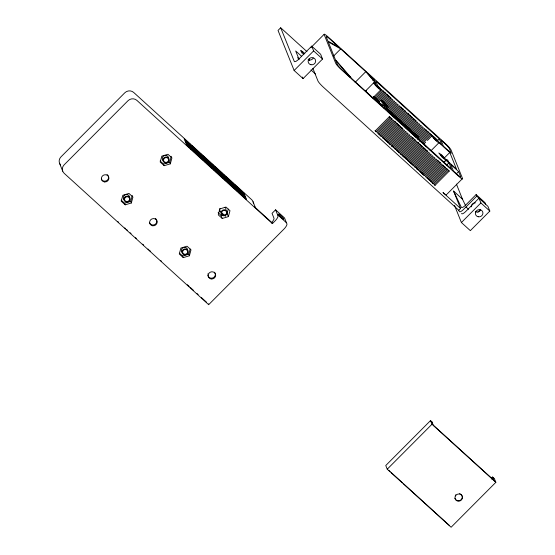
<?xml version="1.0" encoding="UTF-8"?>
<svg xmlns="http://www.w3.org/2000/svg" width="555" height="555" viewBox="0 0 555 555"><rect width="100%" height="100%" fill="white"/><g stroke="black" fill="none" stroke-linecap="round" stroke-linejoin="round"><path stroke-width="0.83" d="M440.594 154.817L440.621 154.949A3.427 0.479 44.9 0 0 440.656 155.025L444.16 158.39M131.327 202.991L132.943 197.06L128.954 193.431L122.835 195.27L121.212 201.208L125.208 204.83L131.327 202.991L130.689 201.409L132.305 195.471M170.316 163.843L171.932 157.904L167.943 154.276L161.824 156.121L160.201 162.053L164.19 165.681L170.316 163.843L169.677 162.254L171.294 156.316M189.394 255.772L191.01 249.84L187.021 246.212L180.895 248.05L179.279 253.989L183.268 257.61L189.394 255.772L188.755 254.183L190.171 248.994M228.285 209.103L227.099 213.453L228.369 216.623L222.25 218.469L218.261 214.84L219.877 208.902L225.996 207.064L229.992 210.692L228.369 216.623M280.684 27.75L278.027 30.421L294.129 70.485L303.065 78.609L322.559 59.024L320.644 54.265L311.716 46.148L297.792 60.093L295.725 61.549L294.4 61.688L280.684 27.75L306.95 51.629M301.823 53.03L302.884 51.962L304.806 53.71M310.765 47.737L324.21 34.237M294.129 70.485L313.624 50.907L311.716 46.148M333.617 56.027L340.708 48.909L365.766 71.685L375.236 82.563L375.784 83.972A5.071 0.708 44.9 0 0 374.764 84.596A5.071 0.708 44.9 0 0 380.619 89.917A5.071 0.708 44.9 0 0 377.636 85.657L375.749 81.009L439.303 138.778L441.613 144.529L438.686 141.865A5.071 0.708 44.9 0 0 432.817 135.961A5.071 0.708 44.9 0 0 433.864 138.563A5.071 0.708 44.9 0 0 439.012 142.677L449.8 152.479L456.494 169.129L445.693 159.306L441.766 154.991L438.825 152.993L442.196 157.363L448.946 162.775L451.423 168.928L387.869 111.16L385.885 106.178A5.071 0.708 44.9 0 0 386.904 105.554A5.071 0.708 44.9 0 0 381.049 100.233A5.071 0.708 44.9 0 0 384.039 104.493L384.65 105.963L377.31 101.815L352.252 79.039L335.407 59.697L328.234 41.847L340.708 48.909M355.131 82.362L365.766 71.685M372.62 80.177L373.806 78.99L367.549 73.309L374.923 81.765L373.806 78.99M365.912 90.625L373.73 82.771M374.056 83.749L375.236 82.563M373.57 97.118L381.25 89.404L382.145 90.215L374.465 97.93M375.36 98.741L383.04 91.027L383.935 91.839L376.845 98.956M377.143 100.365L384.823 92.65L385.718 93.462L378.038 101.177M378.933 101.988L386.613 94.274L387.508 95.085L381.597 101.017M382.492 101.836L388.396 95.897L389.291 96.709L383.387 102.647M275.585 209.811L277.979 215.763A5.071 1.554 -47.7 0 1 275.072 220.911L272.415 223.582L136.856 100.358A6.341 5.973 -21.9 0 0 127.962 100.753L64.158 164.828A6.341 5.973 -21.9 0 0 64.193 173.333L208.68 304.674L284.007 229.028A5.071 1.554 -47.7 0 0 286.914 223.88L284.521 217.935L275.585 209.811L272.04 213.37L273.955 218.136A5.071 1.554 -47.7 0 1 271.353 222.964M384.275 103.459L390.186 97.52L391.081 98.332L385.17 104.271M386.065 105.082L391.969 99.151L392.864 99.962L386.363 106.484M383.783 107.947L384.969 106.761L379.093 103.438L386.245 109.932L384.969 106.761M387.848 106.706L393.759 100.774L394.654 101.586L386.974 109.293M387.862 110.105L395.542 102.397L396.437 103.209L388.757 110.917M389.652 111.735L397.331 104.021L398.226 104.833L390.547 112.547M391.435 113.359L399.114 105.644L400.009 106.456L392.329 114.17M390.276 117.494L389.381 116.682L375.208 130.924L376.096 131.736L390.276 117.494L389.221 116.286M393.224 114.982L400.904 107.268L401.799 108.079L394.119 115.794M392.066 119.117L377.886 133.36L376.991 132.548L391.171 118.305L392.066 119.117L391.011 117.91M395.604 116.009L402.694 108.891L403.582 109.703L395.902 117.417M379.669 134.983L393.849 120.74L392.954 119.929L378.781 134.171L379.669 134.983L378.621 133.776M396.797 118.229L404.477 110.514L405.372 111.326L397.692 119.041M395.639 122.364L394.744 121.552L380.563 135.795L381.458 136.606L395.639 122.364L394.584 121.156M398.587 119.852L406.267 112.138L407.155 112.949L399.475 120.664M397.422 123.987L396.527 123.175L382.353 137.418L383.248 138.23L397.422 123.987L396.367 122.78M400.37 121.476L408.05 113.761L408.945 114.573L401.265 122.287M399.212 125.617L398.317 124.806L384.136 139.041L385.031 139.853L399.212 125.617L398.157 124.403M402.16 123.099L409.84 115.384L410.728 116.196L403.048 123.911M400.994 127.241L400.106 126.429L385.926 140.665L386.821 141.476L400.994 127.241L399.947 126.027M403.943 124.722L411.623 117.008L412.518 117.826L404.838 125.534M387.709 142.288L401.889 128.052L402.784 128.864L388.604 143.1L385.607 139.874M405.733 126.346L413.413 118.638L414.301 119.45L407.217 126.568M390.394 144.723L404.567 130.487L403.679 129.676L389.499 143.911L390.394 144.723L389.339 143.516M407.516 127.969L415.195 120.262L416.09 121.073L409 128.191M392.177 146.347L406.357 132.111L405.462 131.299L391.282 145.535L392.177 146.347L391.122 145.139M409.306 129.593L416.985 121.885L417.88 122.697L410.194 130.404M393.072 147.158L407.252 132.922L408.14 133.734L393.967 147.97L391.49 145.348M411.088 131.223L418.768 123.508L419.663 124.32L411.983 132.034M395.75 149.6L409.93 135.358L409.035 134.546L394.855 148.782L395.75 149.6L394.695 148.386M413.468 132.25L420.558 125.132L421.453 125.943L413.773 133.658M397.54 151.224L411.713 136.981L410.825 136.169L396.645 150.412L397.54 151.224L396.485 150.01M414.661 134.47L422.341 126.755L423.236 127.567L415.556 135.281M413.503 138.604L412.608 137.793L398.428 152.035L399.322 152.847L413.503 138.604L412.448 137.397M416.451 136.093L424.131 128.378L425.026 129.19L417.346 136.905M415.286 140.228L414.398 139.416L400.217 153.659L401.112 154.47L415.286 140.228L414.238 139.021M418.234 137.716L425.914 130.002L426.809 130.814L417.95 139.714M417.866 138.805L418.748 137.911L418.428 137.12L386.662 108.246M402.895 156.094L417.076 141.851L416.181 141.039L402.007 155.282L402.895 156.094L401.848 154.887M419.434 139.929L427.704 131.625L428.599 132.437L419.733 141.338M418.865 143.474L417.971 142.663L403.79 156.905L404.685 157.717L418.865 143.474L417.811 142.267M421.217 141.56L429.487 133.249L430.382 134.06L422.112 142.371M405.58 158.529L419.753 144.293L420.648 145.105L406.468 159.34L403.998 156.718M423.007 143.183L431.277 134.872L432.172 135.684L427.44 140.436M423.902 143.995L425.671 142.212M422.438 146.728L421.543 145.916L407.363 160.152L408.258 160.964L422.438 146.728L421.384 145.514M424.221 148.351L423.326 147.54L409.153 161.776L410.041 162.587L424.221 148.351L423.167 147.144M410.936 163.399L425.116 149.163L426.011 149.975L411.831 164.211L408.834 160.985M439.303 138.778L437.527 140.561L436.639 139.749M427.794 151.598L426.899 150.787L412.726 165.022L413.614 165.834L427.794 151.598L426.739 150.391M439.012 142.67L431.186 150.53A5.071 0.708 44.9 0 1 430.985 150.592M415.404 167.457L429.584 153.222L428.689 152.41L414.509 166.646L415.404 167.457L414.349 166.25M417.187 169.088L431.367 154.845L430.472 154.033L416.299 168.269L417.187 169.088L416.139 167.874M418.082 169.899L432.262 155.657L433.157 156.468L418.976 170.711L416.507 168.082M420.766 172.334L434.94 158.092L434.052 157.28L419.871 171.523L420.766 172.334L419.712 171.12M422.549 173.958L436.729 159.715L435.835 158.903L421.654 173.146L422.549 173.958L421.495 172.751M423.444 174.769L437.624 160.527L438.512 161.339L424.339 175.581L421.862 172.952M444.486 157.814L449.8 152.479M440.302 162.969L426.122 177.205L425.227 176.393L439.407 162.15L440.302 162.969L439.248 161.755M427.912 178.828L442.085 164.592L441.197 163.78L427.017 178.016L427.912 178.828L426.857 177.621M443.875 166.216L442.98 165.404L428.8 179.64L429.695 180.451L443.875 166.216L442.821 165.001M446.588 165.147L448.946 162.775M445.658 167.839L444.77 167.027L430.59 181.263L431.485 182.075L445.658 167.839L444.611 166.632M447.448 169.462L446.553 168.651L432.373 182.886L433.268 183.698L447.448 169.462L446.393 168.255M449.231 171.086L448.343 170.274L434.163 184.51L435.058 185.321L449.231 171.086L448.183 169.879M456.238 173.923L458.603 171.55L450.736 164.398L453.366 170.947L457.66 174.853A5.071 0.708 44.9 0 0 460.601 176.511L458.603 171.55M447.184 193.959L462.544 178.537L451.062 149.975A6.341 0.888 44.9 0 0 445.797 143.932L327.887 36.748A6.341 0.888 44.9 0 0 324.217 34.674L335.699 63.235A6.341 0.888 44.9 0 0 340.964 69.278L458.874 176.455A6.341 0.888 44.9 0 0 462.544 178.537M453.553 191.059L461.295 207.23A5.071 1.554 -47.7 0 0 465.478 205.253L476.107 194.576L476.745 196.165L463.453 209.512A5.071 1.554 -47.7 0 1 459.276 211.483L458.798 210.296L460.567 208.513L453.553 191.059L462.481 199.176L465.43 205.336M476.745 196.165L487.914 206.314L489.829 211.073L470.335 230.651L461.399 222.527L480.894 202.95L478.979 198.19L465.687 211.538A5.071 1.554 -47.7 0 1 461.503 213.515M477.897 212.093L480.29 209.693M495.698 481.913L433.615 425.477L431.561 421.793L432.456 422.605L432.296 422.209L430.513 420.586L385.76 465.52L387.237 469.19L451.104 527.25L495.858 482.309L494.38 478.639L492.597 477.016L491.383 478.23M387.237 469.19L431.984 424.249L430.513 420.586M491.543 478.625L492.757 477.411L492.597 477.016M491.744 479.125L492.951 477.91L493.846 478.722L492.757 477.411M160.138 160.985L163.558 164.093L169.677 162.254M121.15 200.14L124.57 203.248L130.689 201.409M218.122 212.704L220.973 215.291L222.59 214.806M179.536 253.212L182.63 256.028L188.755 254.183M192.481 147.845L194.007 147.776L196.56 154.123L195.665 153.312L193.112 146.964L194.007 147.776M194.271 149.468L195.797 149.406L198.343 155.747L197.455 154.935L194.902 148.594L195.797 149.406M201.416 155.969L202.943 155.899L205.496 162.247L204.601 161.436L202.048 155.088L202.943 155.899M217.498 170.579L219.017 170.517L221.57 176.865L220.675 176.053L218.129 169.705L219.017 170.517M242.507 193.313L244.033 193.251L246.587 199.599L245.692 198.787L243.139 192.439L244.033 193.251M440.719 154.783L444.173 158.154A3.427 0.479 44.9 0 1 444.201 158.224L444.222 158.348M442.925 192.474L460.567 208.513M254.454 206.751L272.096 222.784L272.415 223.582M379.467 87.78L380.355 88.592M433.06 136.495L433.954 137.314M434.849 138.126L435.744 138.937M373.952 96.695L379.675 101.891M379.356 102.106L373.64 96.91L372.752 97.798L377.837 102.418M386.349 108.461L418.748 137.911M387.369 111.083L390.547 113.969M391.816 115.121L401.98 124.362M405.157 127.255L408.334 130.141M409.604 131.292L416.59 137.647M476.107 194.576L485.042 202.693L485.68 204.282M313.624 50.907L322.559 59.024M480.894 202.95L489.829 211.073M301.448 56.187L295.676 50.942L299.11 59.489M465.971 206.98L468.524 209.304M297.508 57.692L298.784 58.858M310.966 69.93L315.455 74.009M458.798 210.296L323.239 87.073A6.341 0.888 44.9 0 1 317.973 81.03L312.874 68.334M277.528 214.639L286.456 222.756M219.218 210.491L225.621 216.304M431.984 424.249L495.858 482.309M117.639 221.417L118.534 222.229M124.792 227.911L125.68 228.722M126.575 229.534L127.47 230.346M130.147 232.781L131.042 233.593M135.51 237.658L136.398 238.47M142.656 244.151L143.551 244.963M148.012 249.022L148.906 249.833M149.801 250.645L150.696 251.457M160.52 260.392L161.415 261.204M187.299 284.708L189.213 286.449M190.49 287.615L193.681 290.515M196.872 293.422L198.149 294.587M201.34 297.487L206.446 302.135M388.861 470.418L390.144 471.583M391.428 472.756L402.333 482.663M403.617 483.828L449.162 525.231M431.117 134.476L432.172 135.684M429.327 132.853L430.382 134.06M427.544 131.23L428.599 132.437M425.754 129.606L426.809 130.814M415.036 119.859L416.09 121.073M413.253 118.236L414.301 119.45M411.463 116.612L412.518 117.826M409.68 114.989L410.728 116.196M407.89 113.366L408.945 114.573M404.317 110.119L405.372 111.326M402.535 108.496L403.582 109.703M400.745 106.872L401.799 108.079M390.026 97.125L391.081 98.332M388.236 95.502L389.291 96.709M386.453 93.878L387.508 95.085M384.664 92.255L385.718 93.462M382.881 90.631L383.935 91.839M437.465 160.131L438.512 161.339M424.957 148.768L426.011 149.975M419.594 143.891L420.648 145.105M401.73 127.65L402.784 128.864M434.003 184.114L435.058 185.321M432.213 182.491L433.268 183.698M430.43 180.868L431.485 182.075M428.64 179.244L429.695 180.451M422.23 173.16L424.339 175.581M412.566 164.627L413.614 165.834M410.776 163.004L411.831 164.211M408.993 161.38L410.041 162.587M407.204 159.757L408.258 160.964M404.366 156.926L406.468 159.34M403.631 156.51L404.685 157.717M400.058 153.263L401.112 154.47M398.268 151.633L399.322 152.847M387.55 141.893L388.604 143.1M385.767 140.269L386.821 141.476M383.977 138.646L385.031 139.853M382.194 137.023L383.248 138.23M380.404 135.399L381.458 136.606M375.048 130.522L376.096 131.736M456.425 184.107L462.481 199.176M454.489 205.35L461.399 222.527M492.951 477.91L493.908 480.29M309.045 58.816L309.683 60.405M302.433 77.041L303.065 78.609M253.052 201.743L255.605 208.09M220.973 215.291L222.25 218.469M163.558 164.093L164.19 165.681M208.361 303.883L208.68 304.674M182.63 256.028L183.268 257.61M124.57 203.248L125.208 204.83M59.531 163.267L62.722 171.204M461.184 494.533A3.781 3.566 -21.9 0 1 460.435 500.215A3.781 3.566 -21.9 0 1 454.92 498.272M455.287 495.532A3.781 3.566 -21.9 0 1 455.877 494.762M459.498 493.673A3.781 3.566 -21.9 0 1 460.407 493.992M107.753 175.158A3.802 3.58 -21.9 0 1 106.733 180.597A3.802 3.58 -21.9 0 1 101.308 179.001M107.039 174.541A3.802 3.58 -21.9 0 1 107.344 174.763M155.99 219.003A3.802 3.58 -21.9 0 1 154.97 224.449A3.802 3.58 -21.9 0 1 149.552 222.853M155.275 218.386A3.802 3.58 -21.9 0 1 155.726 218.732M60.634 165.029A6.341 5.973 -21.9 0 1 60.967 156.892L124.771 92.817A6.341 5.973 -21.9 0 1 133.665 92.428L251.581 199.606A6.341 5.973 -21.9 0 1 253.441 203.782M254.821 207.119A6.341 5.973 -21.9 0 1 255.709 208.409M214.501 272.186A3.802 3.58 -21.9 0 1 213.127 277.819A3.802 3.58 -21.9 0 1 207.854 275.315M207.847 274.184A3.802 3.58 -21.9 0 1 207.931 273.816M182.29 252.553A3.17 2.983 -21.9 0 1 183.525 247.509A3.17 2.983 -21.9 0 1 187.618 250.659M124.604 200.064A3.17 2.983 -21.9 0 1 124.931 194.965A3.17 2.983 -21.9 0 1 129.586 197.254M163.461 160.818A3.17 2.983 -21.9 0 1 162.726 156.961A3.17 2.983 -21.9 0 1 166.646 155.566A3.17 2.983 -21.9 0 1 168.47 159.035M224.941 207.265A3.17 2.983 -21.9 0 1 225.996 209.457M220.633 211.816A3.17 2.983 -21.9 0 1 220.037 208.347M471.244 206.807A3.802 3.58 -21.9 0 1 475.392 202.846M446.595 194.555A6.341 0.888 44.9 0 1 443.313 192.821M430.749 150.509A5.071 0.708 44.9 0 1 430.43 150.336M430.049 150.086A5.071 0.708 44.9 0 1 429.91 149.982M429.445 149.628A5.071 0.708 44.9 0 1 429.279 149.496M426.33 146.735A5.071 0.708 44.9 0 1 425.983 146.36M425.817 146.173A5.071 0.708 44.9 0 1 424.388 143.461M373.036 97.368A5.071 0.708 44.9 0 1 372.683 97.729M372.585 97.68A5.071 0.708 44.9 0 1 371.538 96.979M371.378 96.854A5.071 0.708 44.9 0 1 371.045 96.577M370.691 96.279A5.071 0.708 44.9 0 1 370.511 96.126M370.143 95.793A5.071 0.708 44.9 0 1 369.956 95.62M369.575 95.266A5.071 0.708 44.9 0 1 369.387 95.085M369.006 94.711A5.071 0.708 44.9 0 1 366.425 90.729M446.102 160.18A6.341 1.942 -47.7 0 1 447.767 161.866M313.256 58.102A3.802 3.58 -21.9 0 1 308.101 59.649M480.519 210.144A3.802 3.58 -21.9 0 1 475.371 211.691M303.842 54.341A3.802 0.534 44.9 0 1 300.685 50.713A3.802 0.534 44.9 0 1 302.884 51.962M455.447 495.927L455.072 496.815A3.781 3.566 -21.9 0 0 459.686 501.005L460.594 500.61A3.781 3.566 -21.9 0 0 461.344 494.928A3.781 3.566 -21.9 0 0 455.447 495.927M446.026 160.118L443.618 162.539L446.026 160.124M338.925 47.286L327.915 41.056L326.319 37.088A6.341 0.888 44.9 0 1 329.989 39.162L338.925 47.286M445.221 143.911L440.927 140.006L443.403 146.152L451.27 153.305L449.432 148.747A5.071 0.708 44.9 0 0 445.221 143.911M350.469 77.416L341.533 69.292A5.071 0.708 44.9 0 1 337.322 64.463L335.726 60.495L350.469 77.416M185.072 139.659L184.184 138.847L186.73 145.195L187.625 146.007L185.072 139.659M186.862 141.282L185.967 140.47L188.52 146.818L189.415 147.63L186.862 141.282M188.651 142.906L187.756 142.094L190.309 148.442L191.198 149.253L188.651 142.906M190.434 144.529L189.539 143.717L192.092 150.065L192.987 150.877L190.434 144.529M192.224 146.152L191.329 145.341L193.882 151.688L194.77 152.5L192.224 146.152M197.58 151.029L196.685 150.218L199.238 156.559L200.133 157.377L197.58 151.029M199.37 152.653L198.475 151.841L201.028 158.189L201.916 159.001L199.37 152.653M201.153 154.276L200.258 153.464L202.811 159.812L203.706 160.624L201.153 154.276M204.726 157.523L203.831 156.711L206.384 163.059L207.279 163.871L204.726 157.523M206.516 159.146L205.621 158.335L208.174 164.682L209.069 165.494L206.516 159.146M208.298 160.77L207.41 159.958L209.956 166.306L210.851 167.117L208.298 160.77M210.088 162.393L209.193 161.581L211.746 167.929L212.641 168.741L210.088 162.393M211.871 164.016L210.983 163.205L213.529 169.553L214.424 170.364L211.871 164.016M213.661 165.64L212.766 164.828L215.319 171.176L216.214 171.988L213.661 165.64M215.444 167.263L214.556 166.451L217.102 172.799L217.997 173.611L215.444 167.263M217.234 168.893L216.339 168.082L218.892 174.423L219.787 175.234L217.234 168.893M220.807 172.14L219.912 171.328L222.465 177.676L223.36 178.488L220.807 172.14M222.59 173.764L221.702 172.952L224.255 179.3L225.143 180.111L222.59 173.764M224.38 175.387L223.485 174.575L226.038 180.923L226.933 181.735L224.38 175.387M226.169 177.01L225.275 176.199L227.827 182.546L228.715 183.358L226.169 177.01M227.952 178.634L227.057 177.822L229.61 184.17L230.505 184.981L227.952 178.634M229.742 180.257L228.847 179.445L231.4 185.793L232.288 186.605L229.742 180.257M231.525 181.88L230.63 181.069L233.183 187.417L234.078 188.228L231.525 181.88M233.315 183.504L232.42 182.692L234.973 189.04L235.861 189.852L233.315 183.504M235.098 185.127L234.203 184.315L236.756 190.663L237.651 191.475L235.098 185.127M236.888 186.757L235.993 185.939L238.546 192.287L239.434 193.098L236.888 186.757M238.671 188.381L237.776 187.569L240.329 193.91L241.224 194.729L238.671 188.381M240.461 190.004L239.566 189.193L242.119 195.54L243.014 196.352L240.461 190.004M242.244 191.628L241.356 190.816L243.902 197.164L244.797 197.975L242.244 191.628M279.387 215.506A3.802 0.534 44.9 0 0 283.841 219.35A3.802 0.534 44.9 0 0 280.275 215.09A3.802 0.534 44.9 0 0 279.387 215.506M104.382 181.915A3.802 3.58 -21.9 0 0 108.731 177.08A3.802 3.58 -21.9 0 0 102.335 176.06A3.802 3.58 -21.9 0 0 104.382 181.915M211.129 278.95A3.802 3.58 -21.9 0 0 215.479 274.108A3.802 3.58 -21.9 0 0 209.082 273.088A3.802 3.58 -21.9 0 0 211.129 278.95M152.618 225.76A3.802 3.58 -21.9 0 0 156.975 220.925A3.802 3.58 -21.9 0 0 150.571 219.905A3.802 3.58 -21.9 0 0 152.618 225.76M184.628 254.287A2.539 2.386 -21.9 0 0 187.534 251.061A2.539 2.386 -21.9 0 0 183.268 250.381A2.539 2.386 -21.9 0 0 184.628 254.287M126.568 201.514A2.539 2.386 -21.9 0 0 129.468 198.288A2.539 2.386 -21.9 0 0 125.201 197.608A2.539 2.386 -21.9 0 0 126.568 201.514M165.556 162.358A2.539 2.386 -21.9 0 0 168.456 159.132A2.539 2.386 -21.9 0 0 164.19 158.452A2.539 2.386 -21.9 0 0 165.556 162.358M223.609 215.146A2.539 2.386 -21.9 0 0 226.516 211.92A2.539 2.386 -21.9 0 0 222.25 211.24A2.539 2.386 -21.9 0 0 223.609 215.146M184.503 254.884A3.17 2.983 -21.9 0 0 188.131 250.853A3.17 2.983 -21.9 0 0 182.796 250A3.17 2.983 -21.9 0 0 184.503 254.884M126.436 202.103A3.17 2.983 -21.9 0 0 130.071 198.073A3.17 2.983 -21.9 0 0 124.736 197.219A3.17 2.983 -21.9 0 0 126.436 202.103M165.425 162.948A3.17 2.983 -21.9 0 0 169.053 158.917A3.17 2.983 -21.9 0 0 163.725 158.071A3.17 2.983 -21.9 0 0 165.425 162.948M223.485 215.735A3.17 2.983 -21.9 0 0 227.113 211.705A3.17 2.983 -21.9 0 0 221.778 210.858A3.17 2.983 -21.9 0 0 223.485 215.735M434.204 138.362A2.539 0.354 44.9 0 0 437.173 140.928A2.539 0.354 44.9 0 0 434.801 138.091A2.539 0.354 44.9 0 0 434.204 138.362M376.137 85.588A2.539 0.354 44.9 0 0 379.114 88.148A2.539 0.354 44.9 0 0 376.734 85.31A2.539 0.354 44.9 0 0 376.137 85.588M383.158 103.036A2.539 0.354 44.9 0 0 386.127 105.603A2.539 0.354 44.9 0 0 383.748 102.765A2.539 0.354 44.9 0 0 383.158 103.036M310.925 64.727A3.802 3.58 -21.9 0 0 315.531 60.1A3.802 3.58 -21.9 0 0 309.211 58.761A3.802 3.58 -21.9 0 0 310.925 64.727M478.195 216.769A3.802 3.58 -21.9 0 0 482.801 212.149A3.802 3.58 -21.9 0 0 476.481 210.803A3.802 3.58 -21.9 0 0 478.195 216.769"/></g></svg>
